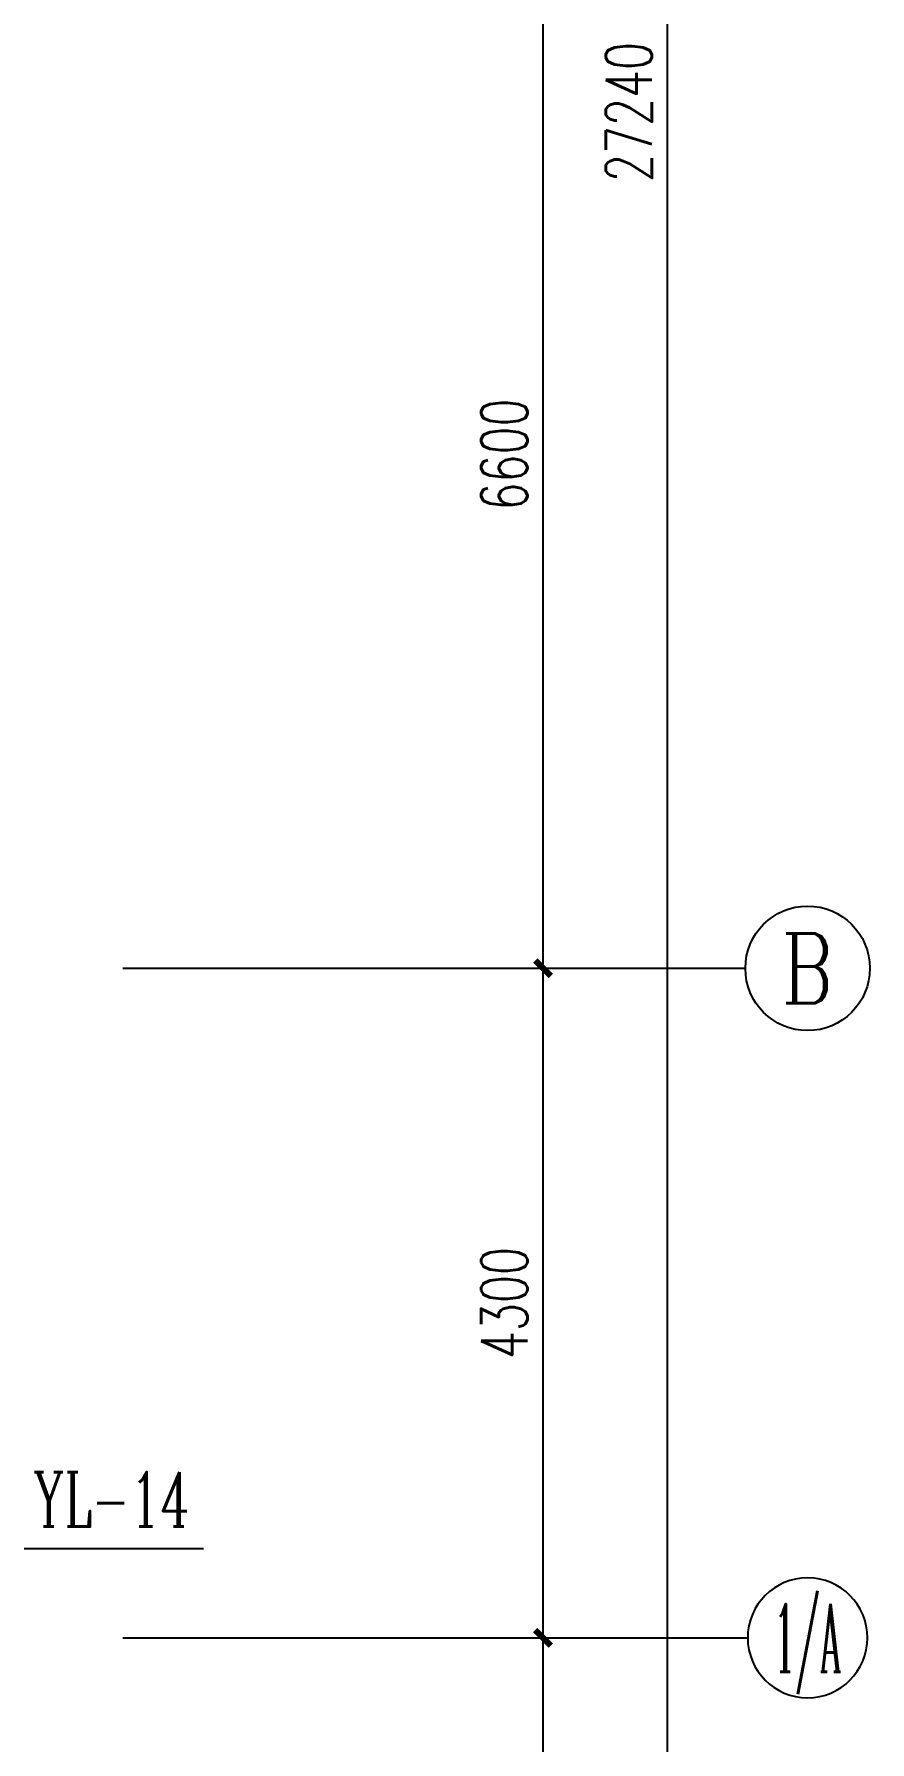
# Model space of a CAD drawing. Extents: x 343352 to 417652, y 770641 to 1036530.
# Drawn here: x 389531 to 394901, y 960506 to 971474 of the extents above; entities that cross this region are included whole.
import ezdxf
from ezdxf.enums import TextEntityAlignment as Align

# ---------------------------------------------------------------- set-up
doc = ezdxf.new("R2010")
doc.units = 0
doc.header["$LTSCALE"] = 1000
doc.header["$MEASUREMENT"] = 0
for name, color, linetype in [('AXIS', 3, 'Continuous'), ('AXIS_TEXT', 7, 'Continuous'), ('DIM_雨水', 3, 'Continuous')]:
    doc.layers.add(name, color=color, linetype=linetype)
doc.styles.add('_TCH_AXIS', font='COMPLEX', dxfattribs={"bigfont": 'GBCBIG'})
doc.styles.add('_TCH_DIM_T3', font='SIMPLEX', dxfattribs={"width": 0.705882, "bigfont": 'GBCBIG'})
doc.styles.add('_TWT_SERIAL', font='COMPLEX', dxfattribs={"width": 0.8, "height": 3.5, "bigfont": 'HZTXT'})
doc.styles.add('COMPLEX', font='COMPLEX')
doc.dimstyles.new('_TCH_ARCH&&100', dxfattribs={"dimtxt": 297.5, "dimasz": 100, "dimexe": 250, "dimexo": 300, "dimgap": 100, "dimtad": 1, "dimdec": 0, "dimzin": 0, "dimdsep": 46, "dimtxsty": '_TCH_DIM_T3', "dimblk": 'ARCHTICK', "dimcen": 0.09, "dimclrt": 7, "dimazin": 2, "dimtfac": 1, "dimtdec": 0, "dimtix": 1, "dimtmove": 2, "dimatfit": 3, "dimfxl": 0, "dimtolj": 1, "dimtzin": 0, "dimarcsym": 0})

# ---------------------------------------------------------------- blocks, each defined once
blk = doc.blocks.new('_AXISO')
blk.add_circle((0, 0), 0.5)
at = {"layer": 'AXIS_TEXT', "style": 'COMPLEX', "width": 1.041667}
blk.add_attdef('A', text='', height=0.56, dxfattribs=at).set_placement((-0.25, -0.28), (0.25, -0.28), align=Align.FIT)
blk = doc.blocks.new('_ArchTick')
at = {"color": 0, "linetype": 'ByBlock', "const_width": 0.4}
blk.add_lwpolyline([(-0.5, -0.5), (0.5, 0.5)], dxfattribs=at)
blk = doc.blocks.new('*D77')
at = {"layer": 'AXIS', "color": 0, "lineweight": -2}
for p, q in [((390601, 961174), (393051, 961174)), ((392801, 957474), (392801, 961174)), ((390601, 957474), (393051, 957474))]:
    blk.add_line(p, q, dxfattribs=at)
at = {"layer": 'Defpoints', "color": 0}
for p in [(390301, 961174), (392801, 961174), (390301, 957474)]:
    blk.add_point(p, dxfattribs=at)
at = {"layer": 'AXIS', "color": 0, "lineweight": -2, "xscale": 100, "yscale": 100, "zscale": 100}
for p, rotation in [((392801, 961174), 90), ((392801, 957474), 270)]:
    blk.add_blockref('_ArchTick', p, dxfattribs=dict(at, rotation=rotation))
at = {"layer": 'AXIS', "color": 7, "insert": (392552, 959324), "char_height": 297.5, "attachment_point": 5, "rotation": 90, "style": '_TCH_DIM_T3'}
blk.add_mtext('\\A1;3700', dxfattribs=at)
blk = doc.blocks.new('*D78')
at = {"layer": 'AXIS', "color": 0, "lineweight": -2}
for p, q in [((390601, 965474), (393051, 965474)), ((392801, 961174), (392801, 965474)), ((390601, 961174), (393051, 961174))]:
    blk.add_line(p, q, dxfattribs=at)
at = {"layer": 'Defpoints', "color": 0}
for p in [(390301, 965474), (392801, 965474), (390301, 961174)]:
    blk.add_point(p, dxfattribs=at)
at = {"layer": 'AXIS', "color": 0, "lineweight": -2, "xscale": 100, "yscale": 100, "zscale": 100}
for p, rotation in [((392801, 965474), 90), ((392801, 961174), 270)]:
    blk.add_blockref('_ArchTick', p, dxfattribs=dict(at, rotation=rotation))
at = {"layer": 'AXIS', "color": 7, "insert": (392552, 963324), "char_height": 297.5, "attachment_point": 5, "rotation": 90, "style": '_TCH_DIM_T3'}
blk.add_mtext('\\A1;4300', dxfattribs=at)
blk = doc.blocks.new('*D79')
at = {"layer": 'AXIS', "color": 0, "lineweight": -2}
for p, q in [((390601, 972074), (393051, 972074)), ((392801, 965474), (392801, 972074)), ((390601, 965474), (393051, 965474))]:
    blk.add_line(p, q, dxfattribs=at)
at = {"layer": 'Defpoints', "color": 0}
for p in [(390301, 972074), (392801, 972074), (390301, 965474)]:
    blk.add_point(p, dxfattribs=at)
at = {"layer": 'AXIS', "color": 0, "lineweight": -2, "xscale": 100, "yscale": 100, "zscale": 100}
for p, rotation in [((392801, 972074), 90), ((392801, 965474), 270)]:
    blk.add_blockref('_ArchTick', p, dxfattribs=dict(at, rotation=rotation))
at = {"layer": 'AXIS', "color": 7, "insert": (392552, 968774), "char_height": 297.5, "attachment_point": 5, "rotation": 90, "style": '_TCH_DIM_T3'}
blk.add_mtext('\\A1;6600', dxfattribs=at)
blk = doc.blocks.new('*D83')
at = {"layer": 'AXIS', "color": 0, "lineweight": -2}
for p, q in [((390601, 984594), (393851, 984594)), ((393601, 957354), (393601, 984594)), ((390601, 957354), (393851, 957354))]:
    blk.add_line(p, q, dxfattribs=at)
at = {"layer": 'Defpoints', "color": 0}
for p in [(390301, 984594), (393601, 984594), (390301, 957354)]:
    blk.add_point(p, dxfattribs=at)
at = {"layer": 'AXIS', "color": 0, "lineweight": -2, "xscale": 100, "yscale": 100, "zscale": 100}
for p, rotation in [((393601, 984594), 90), ((393601, 957354), 270)]:
    blk.add_blockref('_ArchTick', p, dxfattribs=dict(at, rotation=rotation))
at = {"layer": 'AXIS', "color": 7, "insert": (393352, 970974), "char_height": 297.5, "attachment_point": 5, "rotation": 90, "style": '_TCH_DIM_T3'}
blk.add_mtext('\\A1;27240', dxfattribs=at)

msp = doc.modelspace()

# ---------------------------------------------------------------- linework, layer by layer
at = {"layer": 'AXIS'}
for p, q in [((390100.6, 965474), (394100.6, 965474)), ((390100.6, 961174), (394115.6, 961174))]:
    msp.add_line(p, q, dxfattribs=at)
at = {"layer": 'DIM_雨水'}
msp.add_line((389424, 961748.2), (390618.2, 961748.2), dxfattribs=at)

# ---------------------------------------------------------------- block references
at = {"layer": 'AXIS'}
ref = msp.add_blockref('_AXISO', (394500.6, 965474), dxfattribs=dict(at, xscale=800, yscale=800, zscale=800))
ref.add_attrib('A', 'B', dxfattribs={"layer": 'AXIS_TEXT', "height": 448.3, "style": '_TCH_AXIS', "width": 0.924665}).set_placement((394332.8, 965249.9), (394668.4, 965249.9), align=Align.FIT)
ref = msp.add_blockref('_AXISO', (394500.6, 961174), dxfattribs=dict(at, xscale=-770.0000000000001, yscale=770.0000000000001, zscale=770.0000000000001))
ref.add_attrib('A', '1/A', dxfattribs={"layer": 'AXIS_TEXT', "height": 435.58, "style": '_TCH_AXIS', "width": 0.381818}).set_placement((394282.8, 960956.2), (394718.4, 960956.2), align=Align.FIT)

# ---------------------------------------------------------------- texts
at = {"layer": 'DIM_雨水', "color": 7, "style": '_TWT_SERIAL', "width": 0.64}
msp.add_text('YL-14', height=350, dxfattribs=at).set_placement((389524.2, 961888.2))

# ---------------------------------------------------------------- dimensions: what is measured, and where the dimension line sits
at = {"layer": 'AXIS'}
for p1, p2, distance, picture, middle in [((390300.6, 957354), (390300.6, 984594), -3300, '*D83', (393351.8, 970974)), ((390300.6, 965474), (390300.6, 972074), -2500, '*D79', (392551.8, 968774)), ((390300.6, 961174), (390300.6, 965474), -2500, '*D78', (392551.8, 963324)), ((390300.6, 957474), (390300.6, 961174), -2500, '*D77', (392551.8, 959324))]:
    dim = msp.add_aligned_dim(p1=p1, p2=p2, distance=distance, dimstyle='_TCH_ARCH&&100', dxfattribs=at)
    dim.commit()
    dim.dimension.update_dxf_attribs({"geometry": picture, "text_midpoint": middle})

doc.saveas('drawing.dxf')
